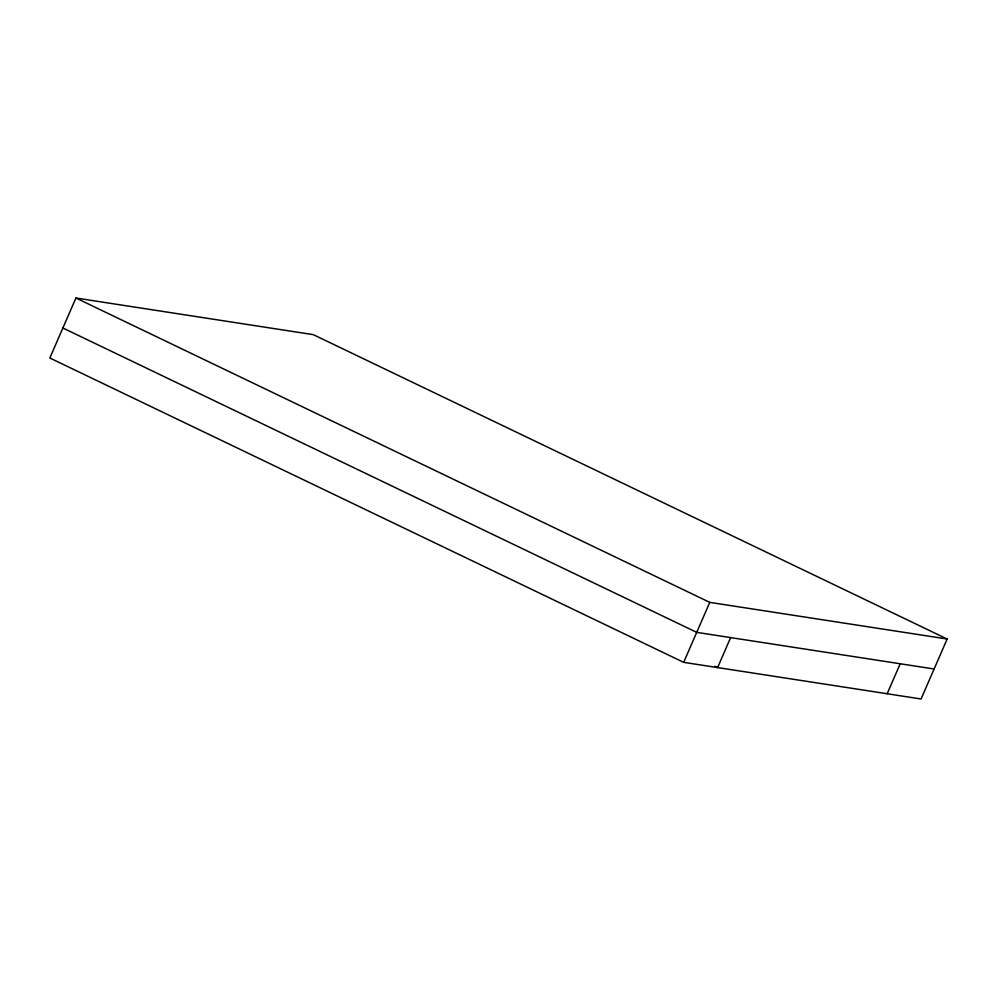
<?xml version="1.0" encoding="UTF-8"?>
<svg xmlns="http://www.w3.org/2000/svg" width="997" height="997" viewBox="0 0 997 997"><rect width="100%" height="100%" fill="white"/><g stroke="black" fill="none" stroke-linecap="round" stroke-linejoin="round"><path stroke-width="1.5" d="M75.922 298.016L49.85 357.998L683.68 662.344L921.078 698.984L947.15 639.002L313.32 334.656L75.922 298.016L709.764 602.375L947.15 639.002M683.68 662.344L709.764 602.375M730.639 637.594L717.591 667.579L714.787 666.233M887.156 693.75L900.204 663.765M934.114 668.999L696.716 632.36L62.886 328.001"/></g></svg>
